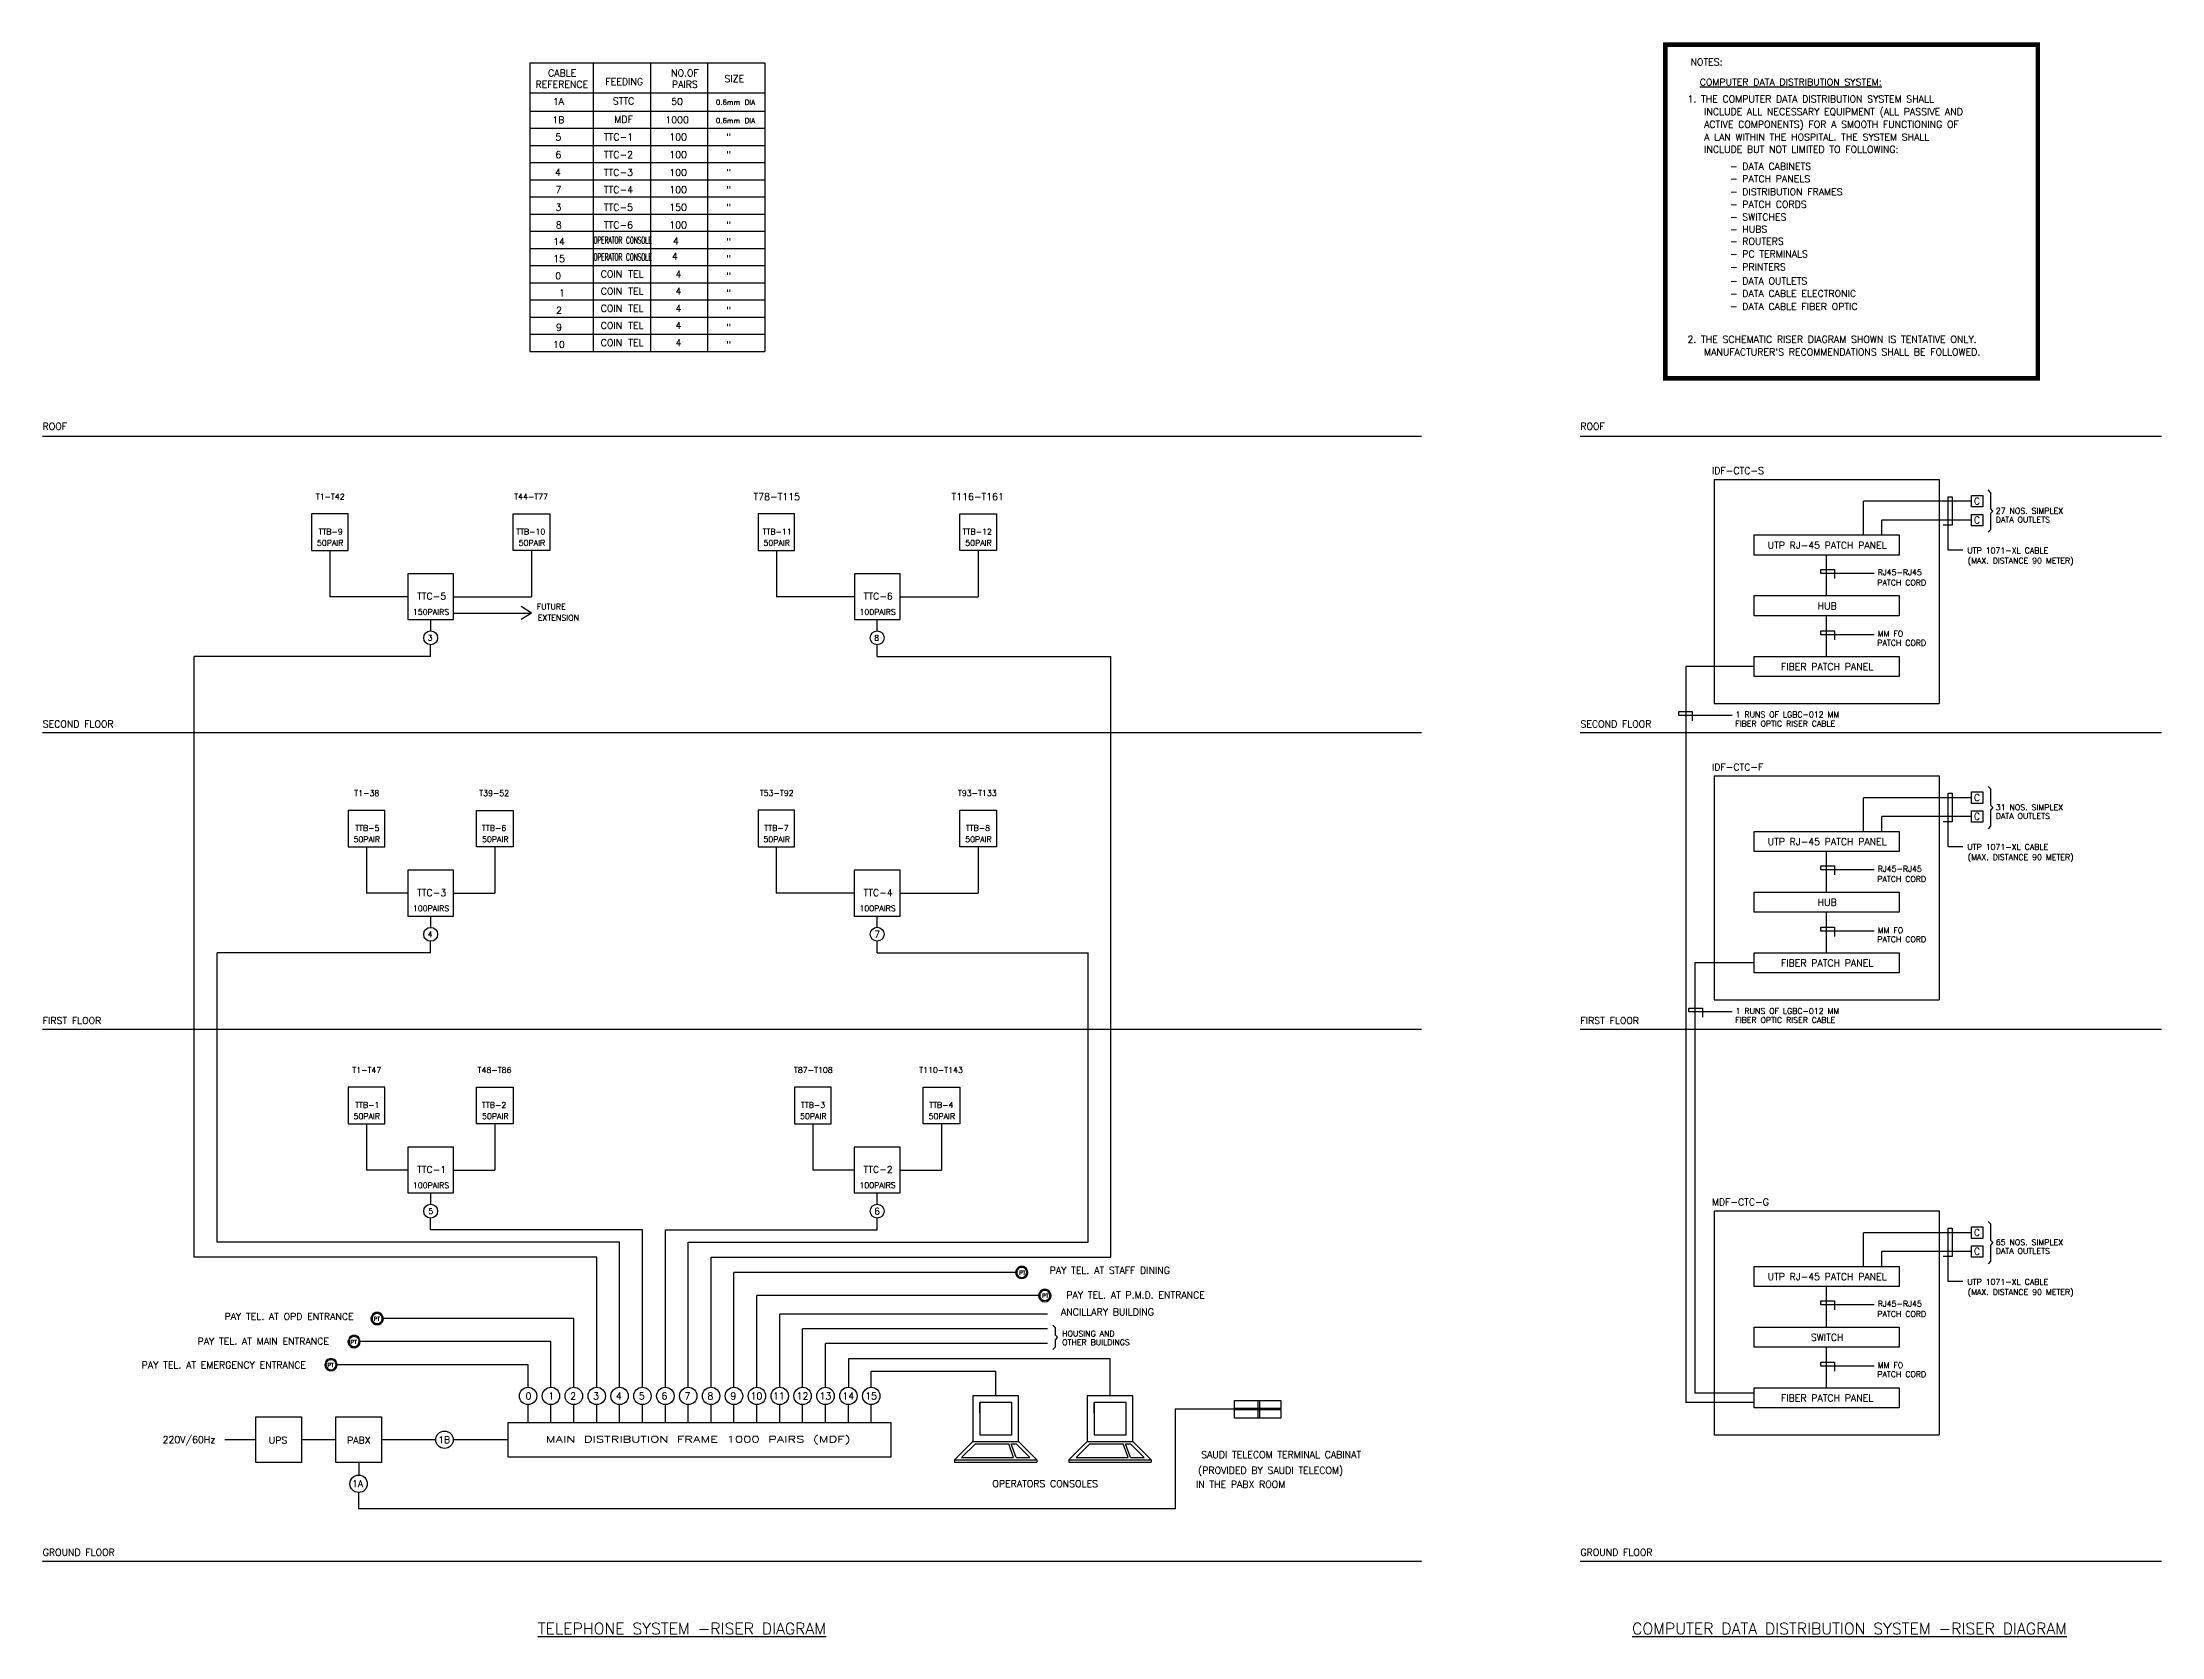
# Model space of a CAD drawing. Extents: x 245586.1 to 245678.7, y 118459.5 to 118529.2.
import ezdxf
from ezdxf.enums import TextEntityAlignment as Align

# ---------------------------------------------------------------- set-up
doc = ezdxf.new("R2010")
doc.units = 0
doc.header["$LTSCALE"] = 1000
doc.header["$MEASUREMENT"] = 0
doc.linetypes.add('DASHDOT', pattern=[1, 0.5, -0.25, 0, -0.25])
doc.layers.add('E-TEL', color=4, linetype='CONTINUOUS')
doc.styles.add('ROMANS', font='ROMANS.shx', dxfattribs={"height": 200})
doc.styles.get("Standard").update_dxf_attribs({"font": 'TXT.shx', "height": 200})

msp = doc.modelspace()

# ---------------------------------------------------------------- linework, layer by layer
at = {"layer": 'E-TEL', "color": 1, "linetype": 'DASHDOT'}
for p, q in [((245586.051, 118512.003), (245646.33, 118512.003)), ((245653.269, 118512.003), (245678.688, 118512.003)), ((245586.051, 118499.045), (245646.33, 118499.045)), ((245653.269, 118499.045), (245678.688, 118499.045)), ((245586.051, 118486.087), (245646.33, 118486.087)), ((245653.269, 118486.087), (245678.688, 118486.087)), ((245586.051, 118462.824), (245646.33, 118462.824)), ((245653.269, 118462.824), (245678.688, 118462.824))]:
    msp.add_line(p, q, dxfattribs=at)
at = {"layer": 'E-TEL', "color": 7}
for p, q in [((245659.122, 118510.111), (245668.971, 118510.111)), ((245659.122, 118510.111), (245659.122, 118500.316)), ((245668.971, 118510.111), (245668.971, 118500.316)), ((245659.122, 118500.316), (245668.971, 118500.316)), ((245659.122, 118497.153), (245668.971, 118497.153)), ((245659.122, 118497.153), (245659.122, 118487.358)), ((245668.971, 118497.153), (245668.971, 118487.358)), ((245659.122, 118487.358), (245668.971, 118487.358)), ((245659.122, 118478.141), (245659.122, 118468.346)), ((245659.122, 118478.141), (245668.971, 118478.141)), ((245668.971, 118478.141), (245668.971, 118468.346)), ((245659.122, 118468.346), (245668.971, 118468.346))]:
    msp.add_line(p, q, dxfattribs=at)
at = {"layer": 'E-TEL'}
for p, q in [((245665.659, 118507.685), (245665.659, 118509.157)), ((245670.378, 118509.157), (245665.659, 118509.157)), ((245671.207, 118509.542), (245671.102, 118509.65)), ((245671.207, 118509.542), (245671.207, 118508.835)), ((245666.459, 118507.685), (245666.459, 118508.333)), ((245670.378, 118508.333), (245666.459, 118508.333)), ((245671.311, 118508.726), (245671.207, 118508.835)), ((245671.311, 118508.726), (245671.207, 118508.617)), ((245671.207, 118508.617), (245671.207, 118507.91)), ((245671.207, 118507.91), (245671.102, 118507.801)), ((245664.046, 118505.031), (245664.046, 118506.804)), ((245607.434, 118504.272), (245606.986, 118504.56)), ((245607.434, 118504.272), (245606.986, 118503.985)), ((245664.046, 118502.377), (245664.046, 118504.15)), ((245657.884, 118501.937), (245657.884, 118469.767)), ((245660.882, 118501.937), (245657.884, 118501.937)), ((245665.659, 118494.727), (245665.659, 118496.2)), ((245670.378, 118496.2), (245665.659, 118496.2)), ((245671.207, 118496.584), (245671.102, 118496.693)), ((245671.207, 118496.584), (245671.207, 118495.877)), ((245666.459, 118494.727), (245666.459, 118495.375)), ((245670.378, 118495.375), (245666.459, 118495.375)), ((245671.311, 118495.768), (245671.207, 118495.877)), ((245671.311, 118495.768), (245671.207, 118495.659)), ((245671.207, 118495.659), (245671.207, 118494.952)), ((245671.207, 118494.952), (245671.102, 118494.843)), ((245664.046, 118492.073), (245664.046, 118493.846)), ((245664.046, 118489.419), (245664.046, 118491.193)), ((245660.882, 118488.979), (245658.284, 118488.979)), ((245658.284, 118488.979), (245658.284, 118470.167)), ((245671.207, 118477.572), (245671.102, 118477.68)), ((245671.207, 118477.572), (245671.207, 118476.864)), ((245670.378, 118477.187), (245665.659, 118477.187)), ((245665.659, 118475.715), (245665.659, 118477.187)), ((245671.311, 118476.756), (245671.207, 118476.864)), ((245671.311, 118476.756), (245671.207, 118476.647)), ((245671.207, 118476.647), (245671.207, 118475.94)), ((245670.378, 118476.363), (245666.459, 118476.363)), ((245666.459, 118475.715), (245666.459, 118476.363)), ((245671.207, 118475.94), (245671.102, 118475.831)), ((245664.046, 118473.061), (245664.046, 118474.834)), ((245618.283, 118470.43), (245618.283, 118473.632)), ((245619.283, 118470.43), (245619.283, 118472.984)), ((245630.327, 118473.042), (245630.222, 118473.151)), ((245630.327, 118473.042), (245630.327, 118472.722)), ((245620.283, 118470.43), (245620.283, 118472.337)), ((245630.327, 118472.185), (245630.222, 118472.076)), ((245630.431, 118472.614), (245630.327, 118472.722)), ((245630.431, 118472.614), (245630.327, 118472.505)), ((245630.327, 118472.505), (245630.327, 118472.185)), ((245664.046, 118470.407), (245664.046, 118472.18)), ((245660.882, 118470.167), (245658.284, 118470.167)), ((245660.882, 118469.767), (245657.884, 118469.767))]:
    msp.add_line(p, q, dxfattribs=at)
at = {"layer": 'E-TEL', "color": 4}
for p, q in [((245598.615, 118507.004), (245598.615, 118504.985)), ((245607.434, 118507.004), (245607.434, 118504.985)), ((245618.135, 118507.004), (245618.135, 118504.985)), ((245626.954, 118507.004), (245626.954, 118504.985)), ((245602.025, 118504.985), (245598.615, 118504.985)), ((245604.025, 118504.985), (245607.434, 118504.985)), ((245621.545, 118504.985), (245618.135, 118504.985)), ((245623.545, 118504.985), (245626.954, 118504.985)), ((245603.025, 118503.491), (245603.025, 118503.985)), ((245604.025, 118504.272), (245607.434, 118504.272)), ((245622.545, 118503.491), (245622.545, 118503.985)), ((245603.023, 118502.377), (245603.023, 118502.883)), ((245622.543, 118502.377), (245622.543, 118502.883)), ((245592.686, 118476.111), (245592.686, 118502.377)), ((245603.023, 118502.377), (245592.686, 118502.377)), ((245622.543, 118502.377), (245632.763, 118502.377)), ((245632.763, 118476.111), (245632.763, 118502.377)), ((245600.215, 118494.046), (245600.215, 118492.027)), ((245605.834, 118494.046), (245605.834, 118492.027)), ((245618.133, 118494.049), (245618.133, 118492.029)), ((245626.952, 118494.049), (245626.952, 118492.029)), ((245602.025, 118492.027), (245600.215, 118492.027)), ((245604.025, 118492.027), (245605.834, 118492.027)), ((245621.543, 118492.029), (245618.133, 118492.029)), ((245623.543, 118492.029), (245626.952, 118492.029)), ((245603.025, 118490.533), (245603.025, 118491.027)), ((245622.543, 118490.535), (245622.543, 118491.029)), ((245603.023, 118489.419), (245603.023, 118489.925)), ((245622.543, 118489.419), (245622.543, 118489.927)), ((245593.686, 118476.77), (245593.686, 118489.419)), ((245603.023, 118489.419), (245593.686, 118489.419)), ((245622.543, 118489.419), (245631.763, 118489.419)), ((245631.763, 118476.77), (245631.763, 118489.419)), ((245600.215, 118481.943), (245600.215, 118479.923)), ((245605.834, 118481.943), (245605.834, 118479.923)), ((245619.733, 118481.945), (245619.733, 118479.926)), ((245625.352, 118481.945), (245625.352, 118479.926)), ((245602.025, 118479.923), (245600.215, 118479.923)), ((245604.025, 118479.923), (245605.834, 118479.923)), ((245621.543, 118479.926), (245619.733, 118479.926)), ((245623.543, 118479.926), (245625.352, 118479.926)), ((245603.025, 118478.429), (245603.025, 118478.923)), ((245622.543, 118478.432), (245622.543, 118478.926)), ((245603.023, 118477.316), (245603.023, 118477.821)), ((245622.543, 118477.316), (245622.543, 118477.824)), ((245611.283, 118476.77), (245593.686, 118476.77)), ((245612.283, 118477.316), (245603.023, 118477.316)), ((245611.283, 118470.43), (245611.283, 118476.77)), ((245612.283, 118470.43), (245612.283, 118477.316)), ((245613.283, 118470.43), (245613.283, 118477.316)), ((245613.283, 118477.316), (245622.543, 118477.316)), ((245614.283, 118470.43), (245614.283, 118476.77)), ((245614.283, 118476.77), (245631.763, 118476.77)), ((245610.283, 118476.111), (245592.686, 118476.111)), ((245610.283, 118470.43), (245610.283, 118476.111)), ((245615.283, 118476.111), (245632.763, 118476.111)), ((245615.283, 118470.43), (245615.283, 118476.111)), ((245628.592, 118475.449), (245616.283, 118475.449)), ((245616.283, 118470.43), (245616.283, 118475.449)), ((245628.658, 118475.534), (245628.605, 118475.534)), ((245628.687, 118475.584), (245628.627, 118475.584)), ((245629.095, 118475.584), (245629.035, 118475.584)), ((245629.118, 118475.534), (245629.064, 118475.534)), ((245629.601, 118474.441), (245617.283, 118474.441)), ((245617.283, 118470.43), (245617.283, 118474.441)), ((245629.668, 118474.525), (245629.614, 118474.525)), ((245629.697, 118474.575), (245629.637, 118474.575)), ((245630.105, 118474.575), (245630.044, 118474.575)), ((245630.127, 118474.525), (245630.074, 118474.525)), ((245600.43, 118473.517), (245600.483, 118473.517)), ((245600.452, 118473.567), (245600.512, 118473.567)), ((245600.86, 118473.567), (245600.92, 118473.567)), ((245600.889, 118473.517), (245600.942, 118473.517)), ((245609.283, 118473.433), (245600.956, 118473.433)), ((245609.283, 118470.43), (245609.283, 118473.433)), ((245629.989, 118473.632), (245618.283, 118473.632)), ((245629.989, 118472.984), (245619.283, 118472.984)), ((245599.42, 118472.509), (245599.474, 118472.509)), ((245599.443, 118472.559), (245599.503, 118472.559)), ((245599.85, 118472.559), (245599.91, 118472.559)), ((245599.88, 118472.509), (245599.933, 118472.509)), ((245608.283, 118472.425), (245599.946, 118472.425)), ((245608.283, 118470.43), (245608.283, 118472.425)), ((245629.989, 118472.337), (245620.283, 118472.337)), ((245598.411, 118471.501), (245598.464, 118471.501)), ((245598.433, 118471.551), (245598.493, 118471.551)), ((245598.841, 118471.551), (245598.901, 118471.551)), ((245598.87, 118471.501), (245598.924, 118471.501)), ((245607.283, 118471.416), (245598.937, 118471.416)), ((245607.283, 118470.43), (245607.283, 118471.416)), ((245621.301, 118471.694), (245632.723, 118471.694)), ((245621.301, 118470.43), (245621.301, 118471.694)), ((245622.283, 118471.137), (245627.723, 118471.137)), ((245622.283, 118470.43), (245622.283, 118471.137)), ((245627.723, 118470.058), (245627.723, 118471.137)), ((245632.723, 118470.058), (245632.723, 118471.694)), ((245607.283, 118468.89), (245607.283, 118469.67)), ((245608.283, 118468.89), (245608.283, 118469.67)), ((245609.283, 118468.89), (245609.283, 118469.67)), ((245610.283, 118468.89), (245610.283, 118469.67)), ((245611.283, 118468.89), (245611.283, 118469.67)), ((245612.283, 118468.89), (245612.283, 118469.67)), ((245613.283, 118468.89), (245613.283, 118469.67)), ((245614.283, 118468.89), (245614.283, 118469.67)), ((245615.283, 118468.89), (245615.283, 118469.67)), ((245616.283, 118468.89), (245616.283, 118469.67)), ((245617.283, 118468.89), (245617.283, 118469.67)), ((245618.283, 118468.89), (245618.283, 118469.67)), ((245619.283, 118468.89), (245619.283, 118469.67)), ((245620.283, 118468.89), (245620.283, 118469.67)), ((245621.283, 118468.89), (245621.283, 118469.67)), ((245622.283, 118468.89), (245622.283, 118469.67)), ((245638.165, 118469.467), (245635.561, 118469.467)), ((245635.561, 118469.467), (245635.561, 118465.113)), ((245640.193, 118469.496), (245638.165, 118469.496)), ((245640.193, 118469.44), (245638.165, 118469.44)), ((245639.188, 118469.848), (245639.188, 118469.085)), ((245639.254, 118469.848), (245639.254, 118469.085)), ((245606.414, 118468.89), (245623.133, 118468.89)), ((245606.414, 118467.381), (245606.414, 118468.89)), ((245623.133, 118468.89), (245623.133, 118467.381)), ((245595.379, 118468.136), (245594.029, 118468.136)), ((245598.879, 118468.136), (245597.379, 118468.136)), ((245603.249, 118468.136), (245600.879, 118468.136)), ((245606.414, 118468.136), (245604.009, 118468.136)), ((245623.133, 118467.381), (245606.414, 118467.381)), ((245625.923, 118467.258), (245626.723, 118468.058)), ((245629.523, 118467.258), (245628.723, 118468.058)), ((245630.923, 118467.258), (245631.723, 118468.058)), ((245634.523, 118467.258), (245633.723, 118468.058)), ((245599.904, 118466.59), (245599.904, 118467.136)), ((245625.923, 118467.258), (245629.523, 118467.258)), ((245625.923, 118467.258), (245625.923, 118467.158)), ((245625.923, 118467.158), (245629.525, 118467.158)), ((245629.523, 118467.258), (245629.525, 118467.158)), ((245630.923, 118467.258), (245634.523, 118467.258)), ((245630.923, 118467.258), (245630.923, 118467.158)), ((245630.923, 118467.158), (245634.525, 118467.158)), ((245634.523, 118467.258), (245634.525, 118467.158)), ((245599.875, 118465.83), (245599.875, 118465.113)), ((245635.561, 118465.113), (245599.875, 118465.113))]:
    msp.add_line(p, q, dxfattribs=at)
at = {"layer": 'E-TEL', "color": 4, "linetype": 'Continuous', "const_width": 0.2}
msp.add_lwpolyline([(245656.995, 118514.53), (245656.995, 118529.115), (245673.277, 118529.115), (245673.277, 118514.53)], close=True, dxfattribs=at)
at = {"layer": 'E-TEL', "color": 4, "linetype": 'Continuous'}
for points in [[(245607.363, 118528.317), (245617.631, 118528.317)], [(245607.363, 118528.317), (245607.363, 118520.96)], [(245610.131, 118528.317), (245610.131, 118520.96)], [(245612.631, 118528.317), (245612.631, 118520.96)], [(245615.131, 118528.317), (245615.131, 118520.96)], [(245617.631, 118528.317), (245617.631, 118520.96)], [(245607.363, 118527.012), (245617.631, 118527.012)], [(245607.363, 118526.21), (245617.631, 118526.21)], [(245607.363, 118525.46), (245617.631, 118525.46)], [(245607.363, 118524.71), (245617.631, 118524.71)], [(245607.363, 118523.96), (245617.631, 118523.96)], [(245607.363, 118523.21), (245617.631, 118523.21)], [(245607.363, 118522.46), (245617.631, 118522.46)], [(245607.363, 118521.71), (245617.631, 118521.71)], [(245607.363, 118520.96), (245607.363, 118520.21)], [(245607.363, 118520.96), (245617.631, 118520.96)], [(245607.363, 118520.21), (245617.631, 118520.21)], [(245607.363, 118520.21), (245607.363, 118515.71)], [(245610.131, 118520.96), (245610.131, 118520.21)], [(245610.131, 118520.21), (245610.131, 118515.71)], [(245612.631, 118520.96), (245612.631, 118520.21)], [(245612.631, 118520.21), (245612.631, 118515.71)], [(245615.131, 118520.96), (245615.131, 118520.21)], [(245615.131, 118520.21), (245615.131, 118515.71)], [(245617.631, 118520.96), (245617.631, 118520.21)], [(245617.631, 118520.21), (245617.631, 118515.71)], [(245607.363, 118519.46), (245617.631, 118519.46)], [(245607.363, 118518.71), (245617.631, 118518.71)], [(245607.363, 118517.96), (245617.631, 118517.96)], [(245607.363, 118517.21), (245617.631, 118517.21)], [(245607.363, 118516.46), (245617.631, 118516.46)], [(245607.363, 118515.71), (245617.631, 118515.71)]]:
    msp.add_lwpolyline(points, dxfattribs=at)
at = {"layer": 'E-TEL', "color": 7}
for points in [[(245670.003, 118507.017), (245669.357, 118507.017), (245669.357, 118509.352), (245669.531, 118509.352), (245669.531, 118508.11), (245669.133, 118508.11)], [(245666.124, 118506.004), (245663.788, 118506.004), (245663.788, 118506.178), (245664.384, 118506.178), (245664.384, 118505.781)], [(245666.124, 118503.321), (245663.788, 118503.321), (245663.788, 118503.495), (245664.384, 118503.495), (245664.384, 118503.097)], [(245659.914, 118499.791), (245657.578, 118499.791), (245657.578, 118499.965), (245658.174, 118499.965), (245658.174, 118499.567)], [(245670.003, 118494.059), (245669.357, 118494.059), (245669.357, 118496.394), (245669.531, 118496.394), (245669.531, 118495.152), (245669.133, 118495.152)], [(245666.124, 118493.046), (245663.788, 118493.046), (245663.788, 118493.22), (245664.384, 118493.22), (245664.384, 118492.823)], [(245666.124, 118490.363), (245663.788, 118490.363), (245663.788, 118490.537), (245664.384, 118490.537), (245664.384, 118490.139)], [(245659.914, 118486.833), (245658.024, 118486.833), (245658.024, 118487.007), (245658.62, 118487.007), (245658.62, 118486.609)], [(245670.003, 118475.047), (245669.357, 118475.047), (245669.357, 118477.382), (245669.531, 118477.382), (245669.531, 118476.14), (245669.133, 118476.14)], [(245666.124, 118474.034), (245663.788, 118474.034), (245663.788, 118474.208), (245664.384, 118474.208), (245664.384, 118473.81)], [(245666.124, 118471.351), (245663.788, 118471.351), (245663.788, 118471.525), (245664.384, 118471.525), (245664.384, 118471.127)]]:
    msp.add_lwpolyline(points, dxfattribs=at)
at = {"layer": 'E-TEL', "color": 4}
for points in [[(245627.023, 118469.299), (245627.023, 118469.758)], [(245632.023, 118469.299), (245632.023, 118469.758)], [(245626.235, 118467.358), (245626.835, 118467.958)], [(245626.235, 118467.358), (245628.507, 118467.358)], [(245626.835, 118467.958), (245628.298, 118467.958)], [(245628.507, 118467.358), (245628.298, 118467.958)], [(245628.612, 118467.358), (245628.404, 118467.958)], [(245628.404, 118467.958), (245628.611, 118467.958)], [(245629.211, 118467.358), (245628.611, 118467.958)], [(245628.612, 118467.358), (245629.211, 118467.358)], [(245631.235, 118467.358), (245631.835, 118467.958)], [(245631.235, 118467.358), (245633.507, 118467.358)], [(245631.835, 118467.958), (245633.298, 118467.958)], [(245633.507, 118467.358), (245633.298, 118467.958)], [(245633.612, 118467.358), (245633.404, 118467.958)], [(245633.404, 118467.958), (245633.611, 118467.958)], [(245634.211, 118467.358), (245633.611, 118467.958)], [(245633.612, 118467.358), (245634.211, 118467.358)]]:
    msp.add_lwpolyline(points, dxfattribs=at)
for centre, radius in [((245603.025, 118503.187), 0.304), ((245622.545, 118503.187), 0.304), ((245603.025, 118490.229), 0.304), ((245622.543, 118490.231), 0.304), ((245622.543, 118478.128), 0.304), ((245603.025, 118478.125), 0.304), ((245607.283, 118470.05), 0.38), ((245608.283, 118470.05), 0.38), ((245609.283, 118470.05), 0.38), ((245610.283, 118470.05), 0.38), ((245611.283, 118470.05), 0.38), ((245612.283, 118470.05), 0.38), ((245613.283, 118470.05), 0.38), ((245614.283, 118470.05), 0.38), ((245615.283, 118470.05), 0.38), ((245616.283, 118470.05), 0.38), ((245617.283, 118470.05), 0.38), ((245618.283, 118470.05), 0.38), ((245619.283, 118470.05), 0.38), ((245620.283, 118470.05), 0.38), ((245621.283, 118470.05), 0.38), ((245622.283, 118470.05), 0.38), ((245603.629, 118468.136), 0.38), ((245599.875, 118466.21), 0.38)]:
    msp.add_circle(centre, radius, dxfattribs=at)
for centre, radius, start, end in [((245628.861, 118475.449), 0.27, 29.90154, 150.09846), ((245628.861, 118475.449), 0.22, 37.72665, 142.27335), ((245628.861, 118475.449), 0.27, 161.74713, 18.25287), ((245628.861, 118475.449), 0.22, 157.39041, 22.60959), ((245629.871, 118474.441), 0.27, 161.74713, 18.25287), ((245629.871, 118474.441), 0.27, 29.90154, 150.09846), ((245629.871, 118474.441), 0.22, 157.39041, 22.60959), ((245629.871, 118474.441), 0.22, 37.72665, 142.27335), ((245600.686, 118473.433), 0.27, 161.74713, 18.25287), ((245600.686, 118473.433), 0.27, 29.90154, 150.09846), ((245600.686, 118473.433), 0.22, 157.39041, 22.60959), ((245600.686, 118473.433), 0.22, 37.72665, 142.27335), ((245599.677, 118472.425), 0.27, 161.74713, 18.25287), ((245599.677, 118472.425), 0.27, 29.90154, 150.09846), ((245599.677, 118472.425), 0.22, 157.39041, 22.60959), ((245599.677, 118472.425), 0.22, 37.72665, 142.27335), ((245598.667, 118471.416), 0.27, 161.74713, 18.25287), ((245598.667, 118471.416), 0.27, 29.90154, 150.09846), ((245598.667, 118471.416), 0.22, 157.39041, 22.60959), ((245598.667, 118471.416), 0.22, 37.72665, 142.27335)]:
    msp.add_arc(centre, radius, start, end, dxfattribs=at)
for points in [[(245670.878, 118508.907), (245670.378, 118508.907), (245670.378, 118509.407), (245670.878, 118509.407)], [(245597.815, 118507.004), (245599.415, 118507.004), (245599.415, 118508.604), (245597.815, 118508.604)], [(245608.234, 118507.004), (245606.634, 118507.004), (245606.634, 118508.604), (245608.234, 118508.604)], [(245617.335, 118507.004), (245618.935, 118507.004), (245618.935, 118508.604), (245617.335, 118508.604)], [(245627.754, 118507.004), (245626.154, 118507.004), (245626.154, 118508.604), (245627.754, 118508.604)], [(245670.878, 118508.083), (245670.378, 118508.083), (245670.378, 118508.583), (245670.878, 118508.583)], [(245667.21, 118506.804), (245660.882, 118506.804), (245660.882, 118507.685), (245667.21, 118507.685)], [(245602.025, 118503.985), (245604.025, 118503.985), (245604.025, 118505.985), (245602.025, 118505.985)], [(245621.545, 118503.985), (245623.545, 118503.985), (245623.545, 118505.985), (245621.545, 118505.985)], [(245667.21, 118504.15), (245660.882, 118504.15), (245660.882, 118505.031), (245667.21, 118505.031)], [(245667.21, 118501.497), (245660.882, 118501.497), (245660.882, 118502.377), (245667.21, 118502.377)], [(245670.878, 118495.95), (245670.378, 118495.95), (245670.378, 118496.45), (245670.878, 118496.45)], [(245599.415, 118494.046), (245601.015, 118494.046), (245601.015, 118495.646), (245599.415, 118495.646)], [(245606.634, 118494.046), (245605.034, 118494.046), (245605.034, 118495.646), (245606.634, 118495.646)], [(245617.333, 118494.049), (245618.933, 118494.049), (245618.933, 118495.649), (245617.333, 118495.649)], [(245627.752, 118494.049), (245626.152, 118494.049), (245626.152, 118495.649), (245627.752, 118495.649)], [(245670.878, 118495.125), (245670.378, 118495.125), (245670.378, 118495.625), (245670.878, 118495.625)], [(245667.21, 118493.846), (245660.882, 118493.846), (245660.882, 118494.727), (245667.21, 118494.727)], [(245602.025, 118491.027), (245604.025, 118491.027), (245604.025, 118493.027), (245602.025, 118493.027)], [(245621.543, 118491.029), (245623.543, 118491.029), (245623.543, 118493.029), (245621.543, 118493.029)], [(245667.21, 118491.193), (245660.882, 118491.193), (245660.882, 118492.073), (245667.21, 118492.073)], [(245667.21, 118488.539), (245660.882, 118488.539), (245660.882, 118489.419), (245667.21, 118489.419)], [(245599.415, 118481.943), (245601.015, 118481.943), (245601.015, 118483.543), (245599.415, 118483.543)], [(245606.634, 118481.943), (245605.034, 118481.943), (245605.034, 118483.543), (245606.634, 118483.543)], [(245618.933, 118481.945), (245620.533, 118481.945), (245620.533, 118483.545), (245618.933, 118483.545)], [(245626.152, 118481.945), (245624.552, 118481.945), (245624.552, 118483.545), (245626.152, 118483.545)], [(245602.025, 118478.923), (245604.025, 118478.923), (245604.025, 118480.923), (245602.025, 118480.923)], [(245621.543, 118478.926), (245623.543, 118478.926), (245623.543, 118480.926), (245621.543, 118480.926)], [(245670.878, 118476.937), (245670.378, 118476.937), (245670.378, 118477.437), (245670.878, 118477.437)], [(245670.878, 118476.113), (245670.378, 118476.113), (245670.378, 118476.613), (245670.878, 118476.613)], [(245667.21, 118474.834), (245660.882, 118474.834), (245660.882, 118475.715), (245667.21, 118475.715)], [(245667.21, 118472.18), (245660.882, 118472.18), (245660.882, 118473.061), (245667.21, 118473.061)], [(245667.21, 118469.527), (245660.882, 118469.527), (245660.882, 118470.407), (245667.21, 118470.407)], [(245626.723, 118468.058), (245628.723, 118468.058), (245628.723, 118470.058), (245626.723, 118470.058)], [(245627.023, 118468.358), (245628.423, 118468.358), (245628.423, 118469.758), (245627.023, 118469.758)], [(245631.723, 118468.058), (245633.723, 118468.058), (245633.723, 118470.058), (245631.723, 118470.058)], [(245632.023, 118468.358), (245633.423, 118468.358), (245633.423, 118469.758), (245632.023, 118469.758)], [(245640.193, 118469.085), (245638.165, 118469.085), (245638.165, 118469.848), (245640.193, 118469.848)], [(245597.379, 118467.136), (245595.379, 118467.136), (245595.379, 118469.136), (245597.379, 118469.136)], [(245600.879, 118467.136), (245598.879, 118467.136), (245598.879, 118469.136), (245600.879, 118469.136)]]:
    msp.add_3dface(points, dxfattribs=at)

# ---------------------------------------------------------------- texts
at = {"layer": 'E-TEL', "color": 4, "style": 'ROMANS'}
for s, height, p in [('NOTES:', 0.3, (245658.795, 118528.361)), ('%%UCOMPUTER DATA DISTRIBUTION SYSTEM:', 0.3, (245662.476, 118527.477)), ('T1-T42', 0.25, (245598.633, 118509.357)), ('T44-T77', 0.25, (245607.416, 118509.357)), ('T78-T115', 0.3, (245618.153, 118509.357)), ('T116-T161', 0.3, (245626.936, 118509.357)), ('C', 0.3, (245670.617, 118509.164)), ('C', 0.3, (245670.617, 118508.34)), ('50PAIR', 0.25, (245598.631, 118507.338)), ('TTB-9', 0.25, (245598.651, 118507.829)), ('TTB-10', 0.25, (245607.398, 118507.829)), ('50PAIR', 0.25, (245607.45, 118507.338)), ('TTB-11', 0.25, (245618.171, 118507.829)), ('50PAIR', 0.25, (245618.151, 118507.338)), ('TTB-12', 0.25, (245626.918, 118507.829)), ('50PAIR', 0.25, (245626.97, 118507.338)), ('UTP RJ-45 PATCH PANEL', 0.3, (245664.068, 118507.236)), ('150PAIRS', 0.25, (245603.041, 118504.319)), ('TTC-5', 0.3, (245603.066, 118505.008)), ('FUTURE', 0.25, (245608.295, 118504.55)), ('100PAIRS', 0.25, (245622.561, 118504.319)), ('TTC-6', 0.3, (245622.586, 118505.008)), ('HUB', 0.3, (245664.068, 118504.583)), ('EXTENSION', 0.25, (245608.609, 118504.065)), ('FIBER PATCH PANEL', 0.3, (245664.068, 118501.929)), ('T1-38', 0.25, (245600.233, 118496.399)), ('T39-52', 0.25, (245605.801, 118496.399)), ('T53-T92', 0.25, (245618.151, 118496.401)), ('T93-T133', 0.25, (245626.919, 118496.401)), ('C', 0.3, (245670.617, 118496.206)), ('C', 0.3, (245670.617, 118495.382)), ('50PAIR', 0.25, (245600.231, 118494.38)), ('TTB-5', 0.25, (245600.251, 118494.871)), ('TTB-6', 0.25, (245605.798, 118494.871)), ('50PAIR', 0.25, (245605.85, 118494.38)), ('50PAIR', 0.25, (245618.149, 118494.383)), ('TTB-7', 0.25, (245618.14, 118494.873)), ('50PAIR', 0.25, (245626.969, 118494.383)), ('TTB-8', 0.25, (245626.945, 118494.873)), ('UTP RJ-45 PATCH PANEL', 0.3, (245664.068, 118494.279)), ('100PAIRS', 0.25, (245603.041, 118491.361)), ('TTC-3', 0.3, (245603.066, 118492.05)), ('100PAIRS', 0.25, (245622.559, 118491.364)), ('TTC-4', 0.3, (245622.584, 118492.053)), ('HUB', 0.3, (245664.068, 118491.625)), ('7', 0.3, (245622.539, 118490.23)), ('FIBER PATCH PANEL', 0.3, (245664.068, 118488.971)), ('T1-T47', 0.25, (245600.233, 118484.295)), ('T48-T86', 0.25, (245605.816, 118484.295)), ('T87-T108', 0.25, (245619.751, 118484.298)), ('T110-T143', 0.25, (245625.334, 118484.298)), ('50PAIR', 0.25, (245600.231, 118482.277)), ('TTB-1', 0.25, (245600.251, 118482.767)), ('TTB-2', 0.25, (245605.798, 118482.767)), ('50PAIR', 0.25, (245605.85, 118482.277)), ('50PAIR', 0.25, (245619.749, 118482.277)), ('TTB-3', 0.25, (245619.74, 118482.77)), ('50PAIR', 0.25, (245625.369, 118482.277)), ('TTB-4', 0.25, (245625.345, 118482.77)), ('100PAIRS', 0.25, (245603.041, 118479.258)), ('TTC-1', 0.3, (245603.066, 118479.947)), ('100PAIRS', 0.25, (245622.559, 118479.26)), ('TTC-2', 0.3, (245622.584, 118479.949)), ('6', 0.3, (245622.539, 118478.126)), ('C', 0.3, (245670.617, 118477.194)), ('PAY TEL. AT STAFF DINING', 0.3, (245632.712, 118475.541)), ('C', 0.3, (245670.617, 118476.37)), ('UTP RJ-45 PATCH PANEL', 0.3, (245664.068, 118475.266)), ('ANCILLARY BUILDING', 0.3, (245632.609, 118473.716)), ('PAY TEL. AT P.M.D. ENTRANCE', 0.3, (245633.84, 118474.46)), ('PAY TEL. AT OPD ENTRANCE', 0.3, (245596.835, 118473.524)), ('PAY TEL. AT MAIN ENTRANCE', 0.3, (245595.707, 118472.444)), ('SWITCH', 0.3, (245664.068, 118472.613)), ('PAY TEL. AT EMERGENCY ENTRANCE', 0.3, (245593.984, 118471.399)), ('0', 0.3, (245607.299, 118470.048)), ('1', 0.3, (245608.3, 118470.048)), ('2', 0.3, (245609.252, 118470.048)), ('3', 0.3, (245610.252, 118470.048)), ('4', 0.3, (245611.252, 118470.048)), ('5', 0.3, (245612.252, 118470.048)), ('6', 0.3, (245613.244, 118470.048)), ('7', 0.3, (245614.252, 118470.048)), ('8', 0.3, (245615.252, 118470.048)), ('9', 0.3, (245616.251, 118470.048)), ('10', 0.3, (245617.266, 118470.048)), ('11', 0.3, (245618.245, 118470.048)), ('12', 0.3, (245619.279, 118470.048)), ('13', 0.3, (245620.279, 118470.048)), ('14', 0.3, (245621.279, 118470.048)), ('15', 0.3, (245622.279, 118470.048)), ('FIBER PATCH PANEL', 0.3, (245664.068, 118469.959)), ('UPS', 0.3, (245596.353, 118468.116)), ('PABX', 0.3, (245599.885, 118468.116)), ('1B', 0.3, (245603.613, 118468.134)), ('SAUDI TELECOM TERMINAL CABINAT', 0.3, (245640.201, 118467.483)), ('(PROVIDED BY SAUDI TELECOM)', 0.3, (245639.739, 118466.779)), ('1A', 0.3, (245599.83, 118466.219)), ('OPERATORS CONSOLES', 0.3, (245629.886, 118466.212)), ('IN THE PABX ROOM', 0.3, (245638.426, 118466.184))]:
    msp.add_text(s, height=height, dxfattribs=at).set_placement(p, align=Align.MIDDLE)
at = {"layer": 'E-TEL', "color": 4, "linetype": 'Continuous'}
for s, height, p in [('REFERENCE', 0.3, (245608.759, 118527.377)), ('CABLE', 0.3, (245608.772, 118527.877)), ('FEEDING', 0.3, (245611.488, 118527.494)), ('NO.OF', 0.3, (245614.137, 118527.877)), ('PAIRS', 0.3, (245614.135, 118527.377)), ('SIZE', 0.3, (245616.297, 118527.628)), ('1A', 0.3, (245608.607, 118526.63)), ('STTC', 0.3, (245611.455, 118526.652)), ('50', 0.3, (245613.797, 118526.63)), ('0.6mm DIA', 0.225, (245616.348, 118526.597)), ('1B', 0.3, (245608.607, 118525.828)), ('MDF', 0.3, (245611.455, 118525.849)), ('1000', 0.3, (245613.797, 118525.828)), ('0.6mm DIA', 0.225, (245616.348, 118525.794)), ('5', 0.3, (245608.605, 118525.078)), ('TTC-1 ', 0.3, (245611.368, 118525.078)), ('100', 0.3, (245613.841, 118525.078)), ('" ', 0.3, (245616.189, 118525.078)), ('6', 0.3, (245608.609, 118524.303)), ('TTC-2 ', 0.3, (245611.367, 118524.303)), ('100', 0.3, (245613.841, 118524.303)), ('" ', 0.3, (245616.189, 118524.303)), ('4', 0.3, (245608.583, 118523.531)), ('7', 0.3, (245608.61, 118522.779)), ('TTC-3 ', 0.3, (245611.367, 118523.529)), ('TTC-4 ', 0.3, (245611.367, 118522.781)), ('100', 0.3, (245613.841, 118523.529)), ('100', 0.3, (245613.841, 118522.781)), ('" ', 0.3, (245616.189, 118523.529)), ('" ', 0.3, (245616.189, 118522.781)), ('3', 0.3, (245608.612, 118522.007)), ('TTC-5 ', 0.3, (245611.367, 118522.007)), ('150', 0.3, (245613.841, 118522.007)), ('" ', 0.3, (245616.189, 118522.007)), ('8', 0.3, (245608.624, 118521.232)), ('TTC-6 ', 0.3, (245611.367, 118521.232)), ('100', 0.3, (245613.841, 118521.232)), ('" ', 0.3, (245616.189, 118521.232)), ('14', 0.3, (245608.634, 118520.509)), ('4', 0.3, (245613.741, 118520.535)), ('" ', 0.3, (245616.189, 118520.509)), ('15', 0.3, (245608.634, 118519.759)), ('COIN TEL', 0.3, (245611.395, 118519.09)), ('4', 0.3, (245613.7, 118519.866)), ('4   ', 0.3, (245614.256, 118519.09)), ('" ', 0.3, (245616.189, 118519.759)), ('0', 0.3, (245608.599, 118519.009)), (' 1', 0.3, (245608.632, 118518.259)), ('COIN TEL', 0.3, (245611.395, 118518.34)), ('4   ', 0.3, (245614.256, 118518.34)), ('" ', 0.3, (245616.189, 118519.009)), ('" ', 0.3, (245616.189, 118518.259)), ('2', 0.3, (245608.632, 118517.509)), ('COIN TEL', 0.3, (245611.395, 118517.59)), ('4   ', 0.3, (245614.256, 118517.59)), ('" ', 0.3, (245616.189, 118517.509)), ('9', 0.3, (245608.632, 118516.759)), ('COIN TEL', 0.3, (245611.395, 118516.84)), ('4   ', 0.3, (245614.256, 118516.84)), ('" ', 0.3, (245616.189, 118516.759)), ('10', 0.3, (245608.632, 118516.009)), ('COIN TEL', 0.3, (245611.395, 118516.09)), ('4   ', 0.3, (245614.256, 118516.09)), ('" ', 0.3, (245616.189, 118516.009))]:
    msp.add_text(s, height=height, dxfattribs=at).set_placement(p, align=Align.MIDDLE)
at = {"layer": 'E-TEL', "color": 4, "style": 'ROMANS'}
for s, height, p in [('1. THE COMPUTER DATA DISTRIBUTION SYSTEM SHALL', 0.3, (245657.963, 118526.592)), ('ACTIVE COMPONENTS) FOR A SMOOTH FUNCTIONING OF ', 0.3, (245658.687, 118525.479)), ('INCLUDE ALL NECESSARY EQUIPMENT (ALL PASSIVE AND', 0.3, (245658.687, 118526.035)), ('A LAN WITHIN THE HOSPITAL. THE SYSTEM SHALL', 0.3, (245658.687, 118524.922)), ('INCLUDE BUT NOT LIMITED TO FOLLOWING:', 0.3, (245658.687, 118524.393)), ('- DATA CABINETS', 0.3, (245659.818, 118523.651)), ('- PATCH PANELS', 0.3, (245659.818, 118523.101)), ('- DISTRIBUTION FRAMES', 0.3, (245659.818, 118522.533)), ('- PATCH CORDS', 0.3, (245659.818, 118521.982)), ('- SWITCHES', 0.3, (245659.818, 118521.431)), ('- HUBS', 0.3, (245659.818, 118520.899)), ('- ROUTERS', 0.3, (245659.818, 118520.366)), ('- PC TERMINALS', 0.3, (245659.818, 118519.815)), ('- PRINTERS', 0.3, (245659.818, 118519.247)), ('- DATA OUTLETS', 0.3, (245659.818, 118518.639)), ('- DATA CABLE ELECTRONIC', 0.3, (245659.818, 118518.088)), ('- DATA CABLE FIBER OPTIC', 0.3, (245659.818, 118517.52)), ('2. THE SCHEMATIC RISER DIAGRAM SHOWN IS TENTATIVE ONLY.', 0.3, (245657.963, 118516.087)), ("MANUFACTURER'S RECOMMENDATIONS SHALL BE FOLLOWED.", 0.3, (245658.687, 118515.53)), ('27 NOS. SIMPLEX', 0.25, (245671.438, 118508.613)), ('DATA OUTLETS', 0.25, (245671.438, 118508.23)), ('UTP 1071-XL CABLE', 0.25, (245670.194, 118506.881)), ('(MAX. DISTANCE 90 METER)', 0.25, (245670.211, 118506.434)), ('PATCH CORD', 0.25, (245666.262, 118505.477)), ('RJ45-RJ45', 0.25, (245666.277, 118505.924)), ('MM FO', 0.25, (245666.277, 118503.241)), ('PATCH CORD', 0.25, (245666.262, 118502.844)), ('1 RUNS OF LGBC-012 MM', 0.25, (245660.067, 118499.711)), ('FIBER OPTIC RISER CABLE', 0.25, (245660.052, 118499.314)), ('31 NOS. SIMPLEX', 0.25, (245671.438, 118495.655)), ('DATA OUTLETS', 0.25, (245671.438, 118495.272)), ('UTP 1071-XL CABLE', 0.25, (245670.194, 118493.923)), ('(MAX. DISTANCE 90 METER)', 0.25, (245670.211, 118493.476)), ('PATCH CORD', 0.25, (245666.262, 118492.519)), ('RJ45-RJ45', 0.25, (245666.277, 118492.966)), ('MM FO', 0.25, (245666.277, 118490.283)), ('PATCH CORD', 0.25, (245666.262, 118489.886)), ('1 RUNS OF LGBC-012 MM', 0.25, (245660.067, 118486.753)), ('FIBER OPTIC RISER CABLE', 0.25, (245660.052, 118486.356)), ('65 NOS. SIMPLEX', 0.25, (245671.438, 118476.643)), ('DATA OUTLETS', 0.25, (245671.438, 118476.26)), ('PT', 0.1725, (245628.749, 118475.348)), ('UTP 1071-XL CABLE', 0.25, (245670.194, 118474.911)), ('(MAX. DISTANCE 90 METER)', 0.25, (245670.211, 118474.464)), ('PT', 0.1725, (245629.758, 118474.34)), ('RJ45-RJ45', 0.25, (245666.277, 118473.954)), ('PT', 0.1725, (245600.535, 118473.332)), ('HOUSING AND', 0.25, (245630.629, 118472.651)), ('PATCH CORD', 0.25, (245666.262, 118473.507)), ('PT', 0.1725, (245599.526, 118472.323)), ('OTHER BUILDINGS', 0.25, (245630.629, 118472.269)), ('PT', 0.1725, (245598.517, 118471.315)), ('PATCH CORD', 0.25, (245666.262, 118470.874)), ('MM FO', 0.25, (245666.277, 118471.271))]:
    msp.add_text(s, height=height, dxfattribs=at).set_placement(p)
at = {"layer": 'E-TEL', "color": 4, "linetype": 'Continuous', "width": 0.5}
for p in [(245611.416, 118520.57), (245611.416, 118519.838)]:
    msp.add_text('OPERATOR CONSOLE', height=0.3, dxfattribs=at).set_placement(p, align=Align.MIDDLE)
at = {"layer": 'E-TEL', "color": 2, "style": 'ROMANS'}
for s, height, p in [('ROOF', 0.3, (245586.061, 118512.281)), ('ROOF', 0.3, (245653.279, 118512.281)), ('IDF-CTC-S', 0.3, (245659.029, 118510.345)), ('SECOND FLOOR', 0.3, (245586.066, 118499.275)), ('SECOND FLOOR', 0.3, (245653.284, 118499.275)), ('IDF-CTC-F', 0.3, (245659.029, 118497.387)), ('FIRST FLOOR', 0.3, (245586.066, 118486.31)), ('FIRST FLOOR', 0.3, (245653.284, 118486.31)), ('MDF-CTC-G', 0.3, (245659.029, 118478.375)), ('GROUND FLOOR', 0.3, (245586.066, 118463.064)), ('GROUND FLOOR', 0.3, (245653.284, 118463.064)), ('%%UTELEPHONE SYSTEM -RISER DIAGRAM', 0.5, (245607.707, 118459.631)), ('%%UCOMPUTER DATA DISTRIBUTION SYSTEM -RISER DIAGRAM', 0.5, (245655.542, 118459.631))]:
    msp.add_text(s, height=height, dxfattribs=at).set_placement(p)
at = {"layer": 'E-TEL', "color": 4}
for s, height, p in [('3', 0.24, (245603, 118503.185)), ('8', 0.24, (245622.52, 118503.185)), ('4', 0.24, (245603, 118490.227)), ('5', 0.24, (245603.03, 118478.124)), ('220V/60Hz', 0.3, (245592.457, 118468.116))]:
    msp.add_text(s, height=height, dxfattribs=at).set_placement(p, align=Align.MIDDLE)
at = {"layer": 'E-TEL', "color": 4, "width": 1.5}
msp.add_text('MAIN DISTRIBUTION FRAME 1000 PAIRS (MDF)', height=0.28, dxfattribs=at).set_placement((245614.714, 118468.139), align=Align.MIDDLE)

doc.saveas('drawing.dxf')
